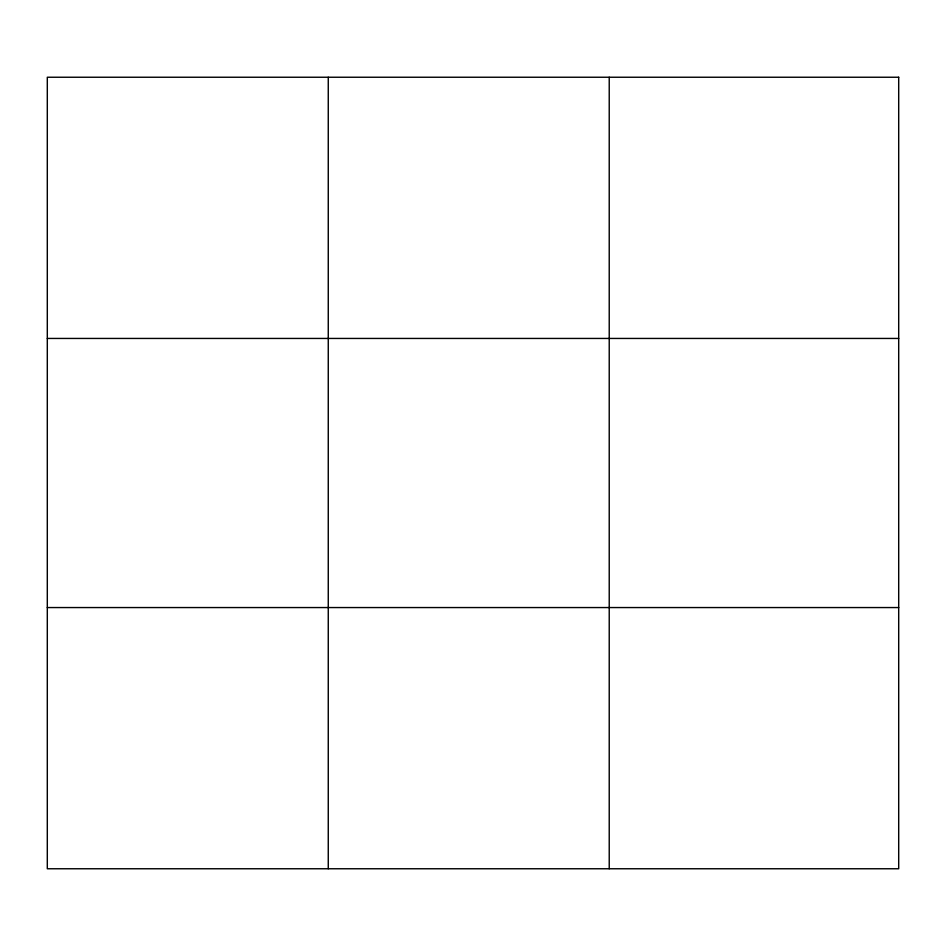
<?xml version="1.0" encoding="UTF-8"?>
<svg xmlns="http://www.w3.org/2000/svg" width="946" height="946" viewBox="0 0 946 946"><rect width="100%" height="100%" fill="white"/><g stroke="black" fill="none" stroke-linecap="round" stroke-linejoin="round"><path stroke-width="1.42" d="M328.262 77.241L328.262 868.759M609.224 77.241L609.224 868.759M47.3 338.443L898.7 338.443M47.3 607.557L898.7 607.557M898.7 77.241L898.7 868.759L47.3 868.759L47.3 77.241L898.7 77.241"/></g></svg>
